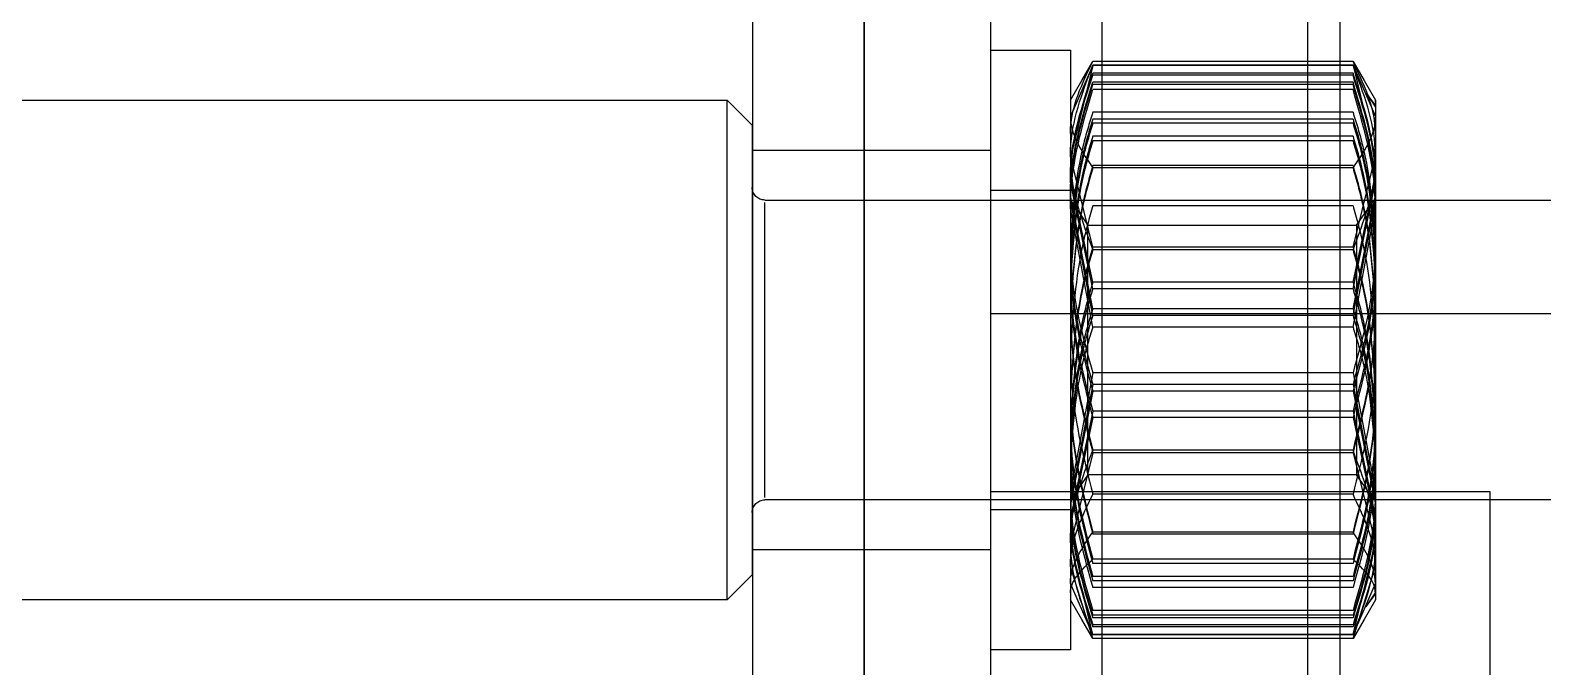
# Model space of a CAD drawing. Header units: metres. Extents: x 0 to 63075, y 0 to 44550.
# Drawn here: x 37275.59 to 37305.85, y 17460.07 to 17472.8 of the extents above; entities that cross this region are included whole.
import ezdxf

# ---------------------------------------------------------------- set-up
doc = ezdxf.new("R2010")
doc.units = ezdxf.units.M
doc.header["$LTSCALE"] = 75
doc.linetypes.add('HIDDEN2', pattern=[4.7625, 3.175, -1.5875])
for name, color, linetype in [('SDM', 7, 'Continuous'), ('SL4', 4, 'Continuous'), ('ST1', 7, 'HIDDEN2')]:
    doc.layers.add(name, color=color, linetype=linetype)

# ---------------------------------------------------------------- blocks, each defined once
blk = doc.blocks.new('A$C542b401d')
at = {"layer": 'SL4'}
for p, q in [((41.238, 1350), (41.238, 1594)), ((50.762, 1594), (50.762, 1350))]:
    blk.add_line(p, q, dxfattribs=at)
at = {"layer": 'ST1'}
for p, q in [((46, 1350), (46, 1594)), ((50.762, 1350), (50.762, 1594)), ((48.235, 1584.475), (48.235, 1362.762)), ((52.997, 1584.475), (52.997, 1362.762)), ((41.885, 1441.75), (41.885, 1542.25)), ((46.635, 1532.27), (46.635, 1525.319)), ((48.235, 1532.27), (46.635, 1532.27)), ((40.982, 1531.97), (40.535, 1530.942)), ((40.982, 1531.961), (40.535, 1530.117)), ((40.982, 1532.044), (40.762, 1531.663)), ((40.982, 1532.044), (46.188, 1532.044)), ((40.982, 1531.97), (46.188, 1531.97)), ((40.982, 1531.961), (46.188, 1531.961)), ((46.408, 1531.663), (46.188, 1532.044)), ((46.188, 1531.97), (46.635, 1530.942)), ((46.188, 1531.961), (46.635, 1530.117)), ((40.762, 1531.663), (40.535, 1531.27)), ((40.982, 1531.808), (46.188, 1531.808)), ((40.982, 1531.768), (46.188, 1531.768)), ((40.982, 1531.631), (46.188, 1531.631)), ((40.982, 1531.579), (46.188, 1531.579)), ((46.635, 1531.27), (46.408, 1531.663)), ((40.721, 1531.413), (40.535, 1531.131)), ((40.702, 1531.386), (40.535, 1531.156)), ((40.535, 1531.219), (40.535, 1531.27)), ((40.535, 1531.27), (40.535, 1530.149)), ((40.982, 1531.483), (46.188, 1531.483)), ((53.5, 1531.27), (53, 1530.77)), ((53.5, 1521.27), (53.5, 1531.27)), ((67.75, 1531.27), (53.5, 1531.27)), ((40.982, 1531.026), (46.188, 1531.026)), ((40.982, 1530.889), (46.188, 1530.889)), ((40.982, 1530.806), (46.188, 1530.806)), ((53, 1530.77), (53, 1521.77)), ((40.982, 1530.545), (46.188, 1530.545)), ((40.982, 1530.454), (46.188, 1530.454)), ((40.982, 1528.327), (40.535, 1530.149)), ((40.535, 1530.149), (40.535, 1525.477)), ((46.188, 1528.327), (46.635, 1530.149)), ((52.997, 1530.27), (48.235, 1530.27)), ((40.982, 1529.958), (46.188, 1529.958)), ((40.982, 1529.913), (46.188, 1529.913)), ((40.982, 1527.624), (40.535, 1529.716)), ((40.982, 1527.494), (40.535, 1529.631)), ((46.188, 1527.624), (46.635, 1529.716)), ((46.188, 1527.494), (46.635, 1529.631)), ((48.235, 1529.47), (46.635, 1529.47)), ((52.75, 1529.27), (33.5, 1529.27)), ((40.982, 1527.095), (40.535, 1529.363)), ((40.982, 1526.961), (40.535, 1529.27)), ((40.56, 1529.27), (40.535, 1529.27)), ((40.56, 1529.27), (40.56, 1525.794)), ((40.911, 1528.77), (40.56, 1529.27)), ((40.982, 1529.157), (46.188, 1529.157)), ((46.188, 1527.095), (46.635, 1529.363)), ((46.188, 1526.961), (46.635, 1529.27)), ((46.635, 1529.27), (46.285, 1528.77)), ((52.75, 1523.316), (52.75, 1529.224)), ((40.982, 1526.727), (40.535, 1529.105)), ((46.188, 1526.727), (46.635, 1529.105)), ((40.911, 1528.77), (40.911, 1523.77)), ((46.285, 1528.77), (40.911, 1528.77)), ((46.285, 1525.874), (46.285, 1528.77)), ((40.982, 1528.327), (46.188, 1528.327)), ((40.982, 1528.273), (46.188, 1528.273)), ((40.982, 1527.624), (46.188, 1527.624)), ((40.982, 1527.494), (46.188, 1527.494)), ((40.982, 1527.095), (46.188, 1527.095)), ((48.235, 1527), (19.635, 1527)), ((40.982, 1526.961), (46.188, 1526.961)), ((40.982, 1526.727), (46.188, 1526.727)), ((46.285, 1523.77), (46.285, 1525.874)), ((40.982, 1525.813), (40.535, 1523.435)), ((40.982, 1525.579), (40.535, 1523.27)), ((40.56, 1525.794), (40.56, 1523.27)), ((40.982, 1525.813), (46.188, 1525.813)), ((40.982, 1525.579), (46.188, 1525.579)), ((46.188, 1525.813), (46.635, 1523.435)), ((46.188, 1525.579), (46.635, 1523.27)), ((40.535, 1525.477), (40.535, 1521.598)), ((40.982, 1525.445), (40.535, 1523.177)), ((40.982, 1525.445), (46.188, 1525.445)), ((46.188, 1525.445), (46.635, 1523.177)), ((46.635, 1525.319), (46.635, 1520.27)), ((40.982, 1525.046), (40.535, 1522.909)), ((40.982, 1524.916), (40.535, 1522.824)), ((40.982, 1525.046), (46.188, 1525.046)), ((40.982, 1524.916), (46.188, 1524.916)), ((46.188, 1525.046), (46.635, 1522.909)), ((46.188, 1524.916), (46.635, 1522.824)), ((40.982, 1524.213), (40.535, 1522.391)), ((40.982, 1524.267), (46.188, 1524.267)), ((40.982, 1524.213), (46.188, 1524.213)), ((46.188, 1524.213), (46.635, 1522.391)), ((40.56, 1523.27), (40.911, 1523.77)), ((40.911, 1523.77), (46.285, 1523.77)), ((46.285, 1523.77), (46.635, 1523.27)), ((48.235, 1523.44), (38.245, 1523.44)), ((38.245, 1523.44), (38.245, 1505.25)), ((33.5, 1523.27), (52.75, 1523.27)), ((40.535, 1523.27), (40.56, 1523.27)), ((40.982, 1523.383), (46.188, 1523.383)), ((46.635, 1523.07), (48.235, 1523.07)), ((40.982, 1522.627), (46.188, 1522.627)), ((40.982, 1522.582), (46.188, 1522.582)), ((40.982, 1520.579), (40.535, 1522.423)), ((46.188, 1520.579), (46.635, 1522.423)), ((48.235, 1522.27), (52.997, 1522.27)), ((40.982, 1520.496), (40.535, 1521.94)), ((40.982, 1522.086), (46.188, 1522.086)), ((40.982, 1521.995), (46.188, 1521.995)), ((46.188, 1520.496), (46.635, 1521.94)), ((40.982, 1520.57), (40.535, 1521.598)), ((40.535, 1521.598), (40.535, 1521.27)), ((40.982, 1521.734), (46.188, 1521.734)), ((40.982, 1521.651), (46.188, 1521.651)), ((46.188, 1520.57), (46.635, 1521.598)), ((53, 1521.77), (53.5, 1521.27)), ((40.721, 1521.127), (40.535, 1521.409)), ((40.702, 1521.154), (40.535, 1521.384)), ((40.535, 1521.321), (40.535, 1521.27)), ((40.982, 1521.514), (46.188, 1521.514)), ((40.535, 1521.27), (40.762, 1520.877)), ((40.982, 1521.057), (46.188, 1521.057)), ((46.408, 1520.877), (46.635, 1521.27)), ((53.5, 1521.27), (67.75, 1521.27)), ((40.762, 1520.877), (40.982, 1520.496)), ((40.982, 1520.961), (46.188, 1520.961)), ((40.982, 1520.909), (46.188, 1520.909)), ((40.982, 1520.772), (46.188, 1520.772)), ((40.982, 1520.732), (46.188, 1520.732)), ((46.188, 1520.496), (46.408, 1520.877)), ((40.982, 1520.579), (46.188, 1520.579)), ((40.982, 1520.57), (46.188, 1520.57)), ((40.982, 1520.496), (46.188, 1520.496)), ((46.635, 1520.27), (48.235, 1520.27))]:
    blk.add_line(p, q, dxfattribs=at)
for centre, start, end in [((52.75, 1529.52), 270, 0), ((52.75, 1523.02), 0, 90)]:
    blk.add_arc(centre, 0.25, start, end, dxfattribs=at)
for points, knots in [([(40.535, 1530.6), (40.535, 1530.634), (40.542, 1531.122), (40.77, 1531.599), (40.982, 1532.044)], [0, 0, 0, 0, 0.070201, 1, 1, 1, 1]), ([(40.535, 1530.149), (40.535, 1530.192), (40.542, 1530.807), (40.77, 1531.41), (40.982, 1531.97)], [0, 0, 0, 0, 0.070201, 1, 1, 1, 1]), ([(46.635, 1530.6), (46.635, 1530.634), (46.628, 1531.122), (46.4, 1531.599), (46.188, 1532.044)], [0, 0, 0, 0, 0.070201, 1, 1, 1, 1]), ([(46.635, 1530.149), (46.635, 1530.192), (46.628, 1530.807), (46.4, 1531.41), (46.188, 1531.97)], [0, 0, 0, 0, 0.070201, 1, 1, 1, 1]), ([(40.535, 1529.716), (40.535, 1529.765), (40.542, 1530.472), (40.77, 1531.164), (40.982, 1531.808)], [0, 0, 0, 0, 0.070201, 1, 1, 1, 1]), ([(40.535, 1529.631), (40.535, 1529.682), (40.542, 1530.403), (40.77, 1531.111), (40.982, 1531.768)], [0, 0, 0, 0, 0.0702006, 1, 1, 1, 1]), ([(40.535, 1529.363), (40.535, 1529.417), (40.542, 1530.183), (40.77, 1530.933), (40.982, 1531.631)], [0, 0, 0, 0, 0.070201, 1, 1, 1, 1]), ([(40.535, 1529.27), (40.535, 1529.325), (40.542, 1530.105), (40.77, 1530.869), (40.982, 1531.579)], [0, 0, 0, 0, 0.070201, 1, 1, 1, 1]), ([(46.635, 1529.716), (46.635, 1529.765), (46.628, 1530.472), (46.4, 1531.164), (46.188, 1531.808)], [0, 0, 0, 0, 0.070201, 1, 1, 1, 1]), ([(46.635, 1529.631), (46.635, 1529.682), (46.628, 1530.403), (46.4, 1531.111), (46.188, 1531.768)], [0, 0, 0, 0, 0.070201, 1, 1, 1, 1]), ([(46.635, 1529.363), (46.635, 1529.417), (46.628, 1530.183), (46.4, 1530.933), (46.188, 1531.631)], [0, 0, 0, 0, 0.070201, 1, 1, 1, 1]), ([(46.635, 1529.27), (46.635, 1529.325), (46.628, 1530.105), (46.4, 1530.869), (46.188, 1531.579)], [0, 0, 0, 0, 0.0702006, 1, 1, 1, 1]), ([(40.535, 1529.105), (40.535, 1529.161), (40.542, 1529.964), (40.77, 1530.751), (40.982, 1531.483)], [0, 0, 0, 0, 0.070201, 1, 1, 1, 1]), ([(46.635, 1529.105), (46.635, 1529.161), (46.628, 1529.964), (46.4, 1530.751), (46.188, 1531.483)], [0, 0, 0, 0, 0.070201, 1, 1, 1, 1]), ([(40.982, 1531.026), (40.914, 1530.807), (40.652, 1529.958), (40.585, 1529.075), (40.535, 1528.42)], [0, 0, 0, 0, 0.2575513, 1, 1, 1, 1]), ([(46.188, 1531.026), (46.256, 1530.807), (46.518, 1529.958), (46.585, 1529.075), (46.635, 1528.42)], [0, 0, 0, 0, 0.257551, 1, 1, 1, 1]), ([(40.535, 1530.942), (40.535, 1530.917), (40.542, 1530.57), (40.77, 1530.23), (40.982, 1529.913)], [0, 0, 0, 0, 0.070201, 1, 1, 1, 1]), ([(40.982, 1530.889), (40.914, 1530.666), (40.652, 1529.801), (40.585, 1528.902), (40.535, 1528.234)], [0, 0, 0, 0, 0.257551, 1, 1, 1, 1]), ([(40.982, 1530.806), (40.914, 1530.581), (40.652, 1529.708), (40.585, 1528.8), (40.535, 1528.126)], [0, 0, 0, 0, 0.257551, 1, 1, 1, 1]), ([(46.635, 1530.942), (46.635, 1530.917), (46.628, 1530.57), (46.4, 1530.23), (46.188, 1529.913)], [0, 0, 0, 0, 0.070201, 1, 1, 1, 1]), ([(46.188, 1530.889), (46.256, 1530.666), (46.518, 1529.801), (46.585, 1528.902), (46.635, 1528.234)], [0, 0, 0, 0, 0.2575513, 1, 1, 1, 1]), ([(46.188, 1530.806), (46.256, 1530.581), (46.518, 1529.708), (46.585, 1528.8), (46.635, 1528.126)], [0, 0, 0, 0, 0.257551, 1, 1, 1, 1]), ([(40.982, 1530.545), (40.914, 1530.314), (40.652, 1529.418), (40.585, 1528.487), (40.535, 1527.795)], [0, 0, 0, 0, 0.257551, 1, 1, 1, 1]), ([(40.982, 1530.454), (40.914, 1530.221), (40.652, 1529.319), (40.585, 1528.381), (40.535, 1527.685)], [0, 0, 0, 0, 0.257551, 1, 1, 1, 1]), ([(46.188, 1530.545), (46.256, 1530.314), (46.518, 1529.418), (46.585, 1528.487), (46.635, 1527.795)], [0, 0, 0, 0, 0.2575513, 1, 1, 1, 1]), ([(46.188, 1530.454), (46.256, 1530.221), (46.518, 1529.319), (46.585, 1528.381), (46.635, 1527.685)], [0, 0, 0, 0, 0.257551, 1, 1, 1, 1]), ([(40.535, 1530.117), (40.535, 1530.073), (40.542, 1529.45), (40.77, 1528.84), (40.982, 1528.273)], [0, 0, 0, 0, 0.070201, 1, 1, 1, 1]), ([(46.635, 1530.117), (46.635, 1530.073), (46.628, 1529.45), (46.4, 1528.84), (46.188, 1528.273)], [0, 0, 0, 0, 0.070201, 1, 1, 1, 1]), ([(40.982, 1529.958), (40.914, 1529.719), (40.652, 1528.792), (40.585, 1527.828), (40.535, 1527.113)], [0, 0, 0, 0, 0.257551, 1, 1, 1, 1]), ([(40.982, 1529.913), (40.914, 1529.674), (40.652, 1528.745), (40.585, 1527.779), (40.535, 1527.063)], [0, 0, 0, 0, 0.257551, 1, 1, 1, 1]), ([(46.188, 1529.958), (46.256, 1529.719), (46.518, 1528.792), (46.585, 1527.828), (46.635, 1527.113)], [0, 0, 0, 0, 0.257551, 1, 1, 1, 1]), ([(46.188, 1529.913), (46.256, 1529.674), (46.518, 1528.745), (46.585, 1527.779), (46.635, 1527.063)], [0, 0, 0, 0, 0.257551, 1, 1, 1, 1]), ([(40.982, 1529.157), (40.914, 1528.914), (40.652, 1527.973), (40.585, 1526.996), (40.535, 1526.27)], [0, 0, 0, 0, 0.257551, 1, 1, 1, 1]), ([(46.188, 1529.157), (46.256, 1528.914), (46.518, 1527.973), (46.585, 1526.996), (46.635, 1526.27)], [0, 0, 0, 0, 0.257551, 1, 1, 1, 1]), ([(40.535, 1528.42), (40.542, 1528.183), (40.566, 1527.301), (40.806, 1526.442), (40.982, 1525.813)], [0, 0, 0, 0, 0.268634, 1, 1, 1, 1]), ([(40.982, 1528.327), (40.914, 1528.088), (40.652, 1527.159), (40.585, 1526.194), (40.535, 1525.477)], [0, 0, 0, 0, 0.2575513, 1, 1, 1, 1]), ([(40.982, 1528.273), (40.914, 1528.034), (40.652, 1527.106), (40.585, 1526.143), (40.535, 1525.427)], [0, 0, 0, 0, 0.257551, 1, 1, 1, 1]), ([(46.635, 1528.42), (46.628, 1528.183), (46.604, 1527.301), (46.364, 1526.442), (46.188, 1525.813)], [0, 0, 0, 0, 0.268634, 1, 1, 1, 1]), ([(46.188, 1528.327), (46.256, 1528.088), (46.518, 1527.159), (46.585, 1526.194), (46.635, 1525.477)], [0, 0, 0, 0, 0.2575513, 1, 1, 1, 1]), ([(46.188, 1528.273), (46.256, 1528.034), (46.518, 1527.106), (46.585, 1526.143), (46.635, 1525.427)], [0, 0, 0, 0, 0.257551, 1, 1, 1, 1]), ([(40.535, 1528.234), (40.542, 1527.993), (40.566, 1527.094), (40.806, 1526.219), (40.982, 1525.579)], [0, 0, 0, 0, 0.268634, 1, 1, 1, 1]), ([(40.535, 1528.126), (40.542, 1527.882), (40.566, 1526.975), (40.806, 1526.091), (40.982, 1525.445)], [0, 0, 0, 0, 0.268634, 1, 1, 1, 1]), ([(46.635, 1528.234), (46.628, 1527.993), (46.604, 1527.094), (46.364, 1526.219), (46.188, 1525.579)], [0, 0, 0, 0, 0.268634, 1, 1, 1, 1]), ([(46.635, 1528.126), (46.628, 1527.882), (46.604, 1526.975), (46.364, 1526.091), (46.188, 1525.445)], [0, 0, 0, 0, 0.268634, 1, 1, 1, 1]), ([(40.535, 1527.795), (40.542, 1527.545), (40.566, 1526.615), (40.806, 1525.709), (40.982, 1525.046)], [0, 0, 0, 0, 0.268634, 1, 1, 1, 1]), ([(40.535, 1527.685), (40.542, 1527.433), (40.566, 1526.496), (40.806, 1525.584), (40.982, 1524.916)], [0, 0, 0, 0, 0.268634, 1, 1, 1, 1]), ([(46.635, 1527.795), (46.628, 1527.545), (46.604, 1526.615), (46.364, 1525.709), (46.188, 1525.046)], [0, 0, 0, 0, 0.268634, 1, 1, 1, 1]), ([(46.635, 1527.685), (46.628, 1527.433), (46.604, 1526.496), (46.364, 1525.584), (46.188, 1524.916)], [0, 0, 0, 0, 0.268634, 1, 1, 1, 1]), ([(40.982, 1527.624), (40.914, 1527.391), (40.652, 1526.489), (40.585, 1525.551), (40.535, 1524.855)], [0, 0, 0, 0, 0.257551, 1, 1, 1, 1]), ([(40.982, 1527.494), (40.914, 1527.263), (40.652, 1526.367), (40.585, 1525.436), (40.535, 1524.745)], [0, 0, 0, 0, 0.257551, 1, 1, 1, 1]), ([(46.188, 1527.624), (46.256, 1527.391), (46.518, 1526.489), (46.585, 1525.551), (46.635, 1524.855)], [0, 0, 0, 0, 0.257551, 1, 1, 1, 1]), ([(46.188, 1527.494), (46.256, 1527.263), (46.518, 1526.367), (46.585, 1525.436), (46.635, 1524.745)], [0, 0, 0, 0, 0.257551, 1, 1, 1, 1]), ([(40.535, 1527.113), (40.542, 1526.854), (40.566, 1525.891), (40.806, 1524.953), (40.982, 1524.267)], [0, 0, 0, 0, 0.268634, 1, 1, 1, 1]), ([(40.982, 1527.095), (40.914, 1526.87), (40.652, 1525.996), (40.585, 1525.088), (40.535, 1524.414)], [0, 0, 0, 0, 0.257551, 1, 1, 1, 1]), ([(40.535, 1527.063), (40.542, 1526.804), (40.566, 1525.839), (40.806, 1524.9), (40.982, 1524.213)], [0, 0, 0, 0, 0.2686336, 1, 1, 1, 1]), ([(46.635, 1527.113), (46.628, 1526.854), (46.604, 1525.891), (46.364, 1524.953), (46.188, 1524.267)], [0, 0, 0, 0, 0.2686336, 1, 1, 1, 1]), ([(46.188, 1527.095), (46.256, 1526.87), (46.518, 1525.996), (46.585, 1525.088), (46.635, 1524.414)], [0, 0, 0, 0, 0.257551, 1, 1, 1, 1]), ([(46.635, 1527.063), (46.628, 1526.804), (46.604, 1525.839), (46.364, 1524.9), (46.188, 1524.213)], [0, 0, 0, 0, 0.268634, 1, 1, 1, 1]), ([(40.982, 1526.961), (40.914, 1526.738), (40.652, 1525.872), (40.585, 1524.973), (40.535, 1524.306)], [0, 0, 0, 0, 0.257551, 1, 1, 1, 1]), ([(46.188, 1526.961), (46.256, 1526.738), (46.518, 1525.872), (46.585, 1524.973), (46.635, 1524.306)], [0, 0, 0, 0, 0.257551, 1, 1, 1, 1]), ([(40.982, 1526.727), (40.914, 1526.508), (40.652, 1525.658), (40.585, 1524.776), (40.535, 1524.12)], [0, 0, 0, 0, 0.257551, 1, 1, 1, 1]), ([(46.188, 1526.727), (46.256, 1526.508), (46.518, 1525.658), (46.585, 1524.776), (46.635, 1524.12)], [0, 0, 0, 0, 0.257551, 1, 1, 1, 1]), ([(40.535, 1526.27), (40.542, 1526.008), (40.566, 1525.03), (40.806, 1524.079), (40.982, 1523.383)], [0, 0, 0, 0, 0.2686336, 1, 1, 1, 1]), ([(46.635, 1526.27), (46.628, 1526.008), (46.604, 1525.03), (46.364, 1524.079), (46.188, 1523.383)], [0, 0, 0, 0, 0.2686336, 1, 1, 1, 1]), ([(40.535, 1525.477), (40.542, 1525.218), (40.566, 1524.253), (40.806, 1523.314), (40.982, 1522.627)], [0, 0, 0, 0, 0.268634, 1, 1, 1, 1]), ([(40.535, 1525.427), (40.542, 1525.169), (40.566, 1524.205), (40.806, 1523.268), (40.982, 1522.582)], [0, 0, 0, 0, 0.268634, 1, 1, 1, 1]), ([(46.635, 1525.477), (46.628, 1525.218), (46.604, 1524.253), (46.364, 1523.314), (46.188, 1522.627)], [0, 0, 0, 0, 0.268634, 1, 1, 1, 1]), ([(46.635, 1525.427), (46.628, 1525.169), (46.604, 1524.205), (46.364, 1523.268), (46.188, 1522.582)], [0, 0, 0, 0, 0.268634, 1, 1, 1, 1]), ([(40.535, 1524.855), (40.542, 1524.603), (40.566, 1523.666), (40.806, 1522.754), (40.982, 1522.086)], [0, 0, 0, 0, 0.268634, 1, 1, 1, 1]), ([(40.535, 1524.745), (40.542, 1524.495), (40.566, 1523.564), (40.806, 1522.658), (40.982, 1521.995)], [0, 0, 0, 0, 0.268634, 1, 1, 1, 1]), ([(46.635, 1524.855), (46.628, 1524.603), (46.604, 1523.666), (46.364, 1522.754), (46.188, 1522.086)], [0, 0, 0, 0, 0.268634, 1, 1, 1, 1]), ([(46.635, 1524.745), (46.628, 1524.495), (46.604, 1523.564), (46.364, 1522.658), (46.188, 1521.995)], [0, 0, 0, 0, 0.268634, 1, 1, 1, 1]), ([(40.535, 1524.414), (40.542, 1524.17), (40.566, 1523.263), (40.806, 1522.38), (40.982, 1521.734)], [0, 0, 0, 0, 0.268634, 1, 1, 1, 1]), ([(46.635, 1524.414), (46.628, 1524.17), (46.604, 1523.263), (46.364, 1522.38), (46.188, 1521.734)], [0, 0, 0, 0, 0.268634, 1, 1, 1, 1]), ([(40.535, 1524.306), (40.542, 1524.065), (40.566, 1523.166), (40.806, 1522.291), (40.982, 1521.651)], [0, 0, 0, 0, 0.268634, 1, 1, 1, 1]), ([(40.535, 1522.423), (40.535, 1522.467), (40.542, 1523.09), (40.77, 1523.7), (40.982, 1524.267)], [0, 0, 0, 0, 0.070201, 1, 1, 1, 1]), ([(40.535, 1524.12), (40.542, 1523.883), (40.566, 1523.001), (40.806, 1522.142), (40.982, 1521.514)], [0, 0, 0, 0, 0.2686336, 1, 1, 1, 1]), ([(46.635, 1524.306), (46.628, 1524.065), (46.604, 1523.166), (46.364, 1522.291), (46.188, 1521.651)], [0, 0, 0, 0, 0.268634, 1, 1, 1, 1]), ([(46.635, 1522.423), (46.635, 1522.467), (46.628, 1523.09), (46.4, 1523.7), (46.188, 1524.267)], [0, 0, 0, 0, 0.070201, 1, 1, 1, 1]), ([(46.635, 1524.12), (46.628, 1523.883), (46.604, 1523.001), (46.364, 1522.142), (46.188, 1521.514)], [0, 0, 0, 0, 0.268634, 1, 1, 1, 1]), ([(40.535, 1523.435), (40.535, 1523.379), (40.542, 1522.576), (40.77, 1521.789), (40.982, 1521.057)], [0, 0, 0, 0, 0.070201, 1, 1, 1, 1]), ([(46.635, 1523.435), (46.635, 1523.379), (46.628, 1522.576), (46.4, 1521.789), (46.188, 1521.057)], [0, 0, 0, 0, 0.070201, 1, 1, 1, 1]), ([(40.535, 1521.94), (40.535, 1521.974), (40.542, 1522.462), (40.77, 1522.939), (40.982, 1523.383)], [0, 0, 0, 0, 0.070201, 1, 1, 1, 1]), ([(40.535, 1523.27), (40.535, 1523.215), (40.542, 1522.435), (40.77, 1521.671), (40.982, 1520.961)], [0, 0, 0, 0, 0.0702006, 1, 1, 1, 1]), ([(40.535, 1523.177), (40.535, 1523.123), (40.542, 1522.357), (40.77, 1521.607), (40.982, 1520.909)], [0, 0, 0, 0, 0.070201, 1, 1, 1, 1]), ([(46.635, 1521.94), (46.635, 1521.974), (46.628, 1522.462), (46.4, 1522.939), (46.188, 1523.383)], [0, 0, 0, 0, 0.070201, 1, 1, 1, 1]), ([(46.635, 1523.27), (46.635, 1523.215), (46.628, 1522.435), (46.4, 1521.671), (46.188, 1520.961)], [0, 0, 0, 0, 0.070201, 1, 1, 1, 1]), ([(46.635, 1523.177), (46.635, 1523.123), (46.628, 1522.357), (46.4, 1521.607), (46.188, 1520.909)], [0, 0, 0, 0, 0.070201, 1, 1, 1, 1]), ([(40.535, 1522.909), (40.535, 1522.858), (40.542, 1522.137), (40.77, 1521.429), (40.982, 1520.772)], [0, 0, 0, 0, 0.070201, 1, 1, 1, 1]), ([(40.535, 1522.824), (40.535, 1522.775), (40.542, 1522.068), (40.77, 1521.376), (40.982, 1520.732)], [0, 0, 0, 0, 0.0702006, 1, 1, 1, 1]), ([(46.635, 1522.909), (46.635, 1522.858), (46.628, 1522.137), (46.4, 1521.429), (46.188, 1520.772)], [0, 0, 0, 0, 0.070201, 1, 1, 1, 1]), ([(46.635, 1522.824), (46.635, 1522.775), (46.628, 1522.068), (46.4, 1521.376), (46.188, 1520.732)], [0, 0, 0, 0, 0.070201, 1, 1, 1, 1]), ([(40.535, 1521.598), (40.535, 1521.623), (40.542, 1521.97), (40.77, 1522.31), (40.982, 1522.627)], [0, 0, 0, 0, 0.070201, 1, 1, 1, 1]), ([(46.635, 1521.598), (46.635, 1521.623), (46.628, 1521.97), (46.4, 1522.31), (46.188, 1522.627)], [0, 0, 0, 0, 0.070201, 1, 1, 1, 1]), ([(40.535, 1522.391), (40.535, 1522.348), (40.542, 1521.733), (40.77, 1521.13), (40.982, 1520.57)], [0, 0, 0, 0, 0.070201, 1, 1, 1, 1]), ([(46.635, 1522.391), (46.635, 1522.348), (46.628, 1521.733), (46.4, 1521.13), (46.188, 1520.57)], [0, 0, 0, 0, 0.070201, 1, 1, 1, 1]), ([(40.535, 1521.409), (40.535, 1521.425), (40.542, 1521.654), (40.77, 1521.878), (40.982, 1522.086)], [0, 0, 0, 0, 0.070201, 1, 1, 1, 1]), ([(46.635, 1521.409), (46.635, 1521.425), (46.628, 1521.654), (46.4, 1521.878), (46.188, 1522.086)], [0, 0, 0, 0, 0.0702006, 1, 1, 1, 1])]:
    blk.add_open_spline(points, degree=3, knots=knots, dxfattribs=at)

msp = doc.modelspace()

# ---------------------------------------------------------------- block references
at = {"layer": 'SDM', "xscale": -1}
msp.add_blockref('A$C542b401d', (37343.032, 15940.136), dxfattribs=at)

doc.saveas('drawing.dxf')
